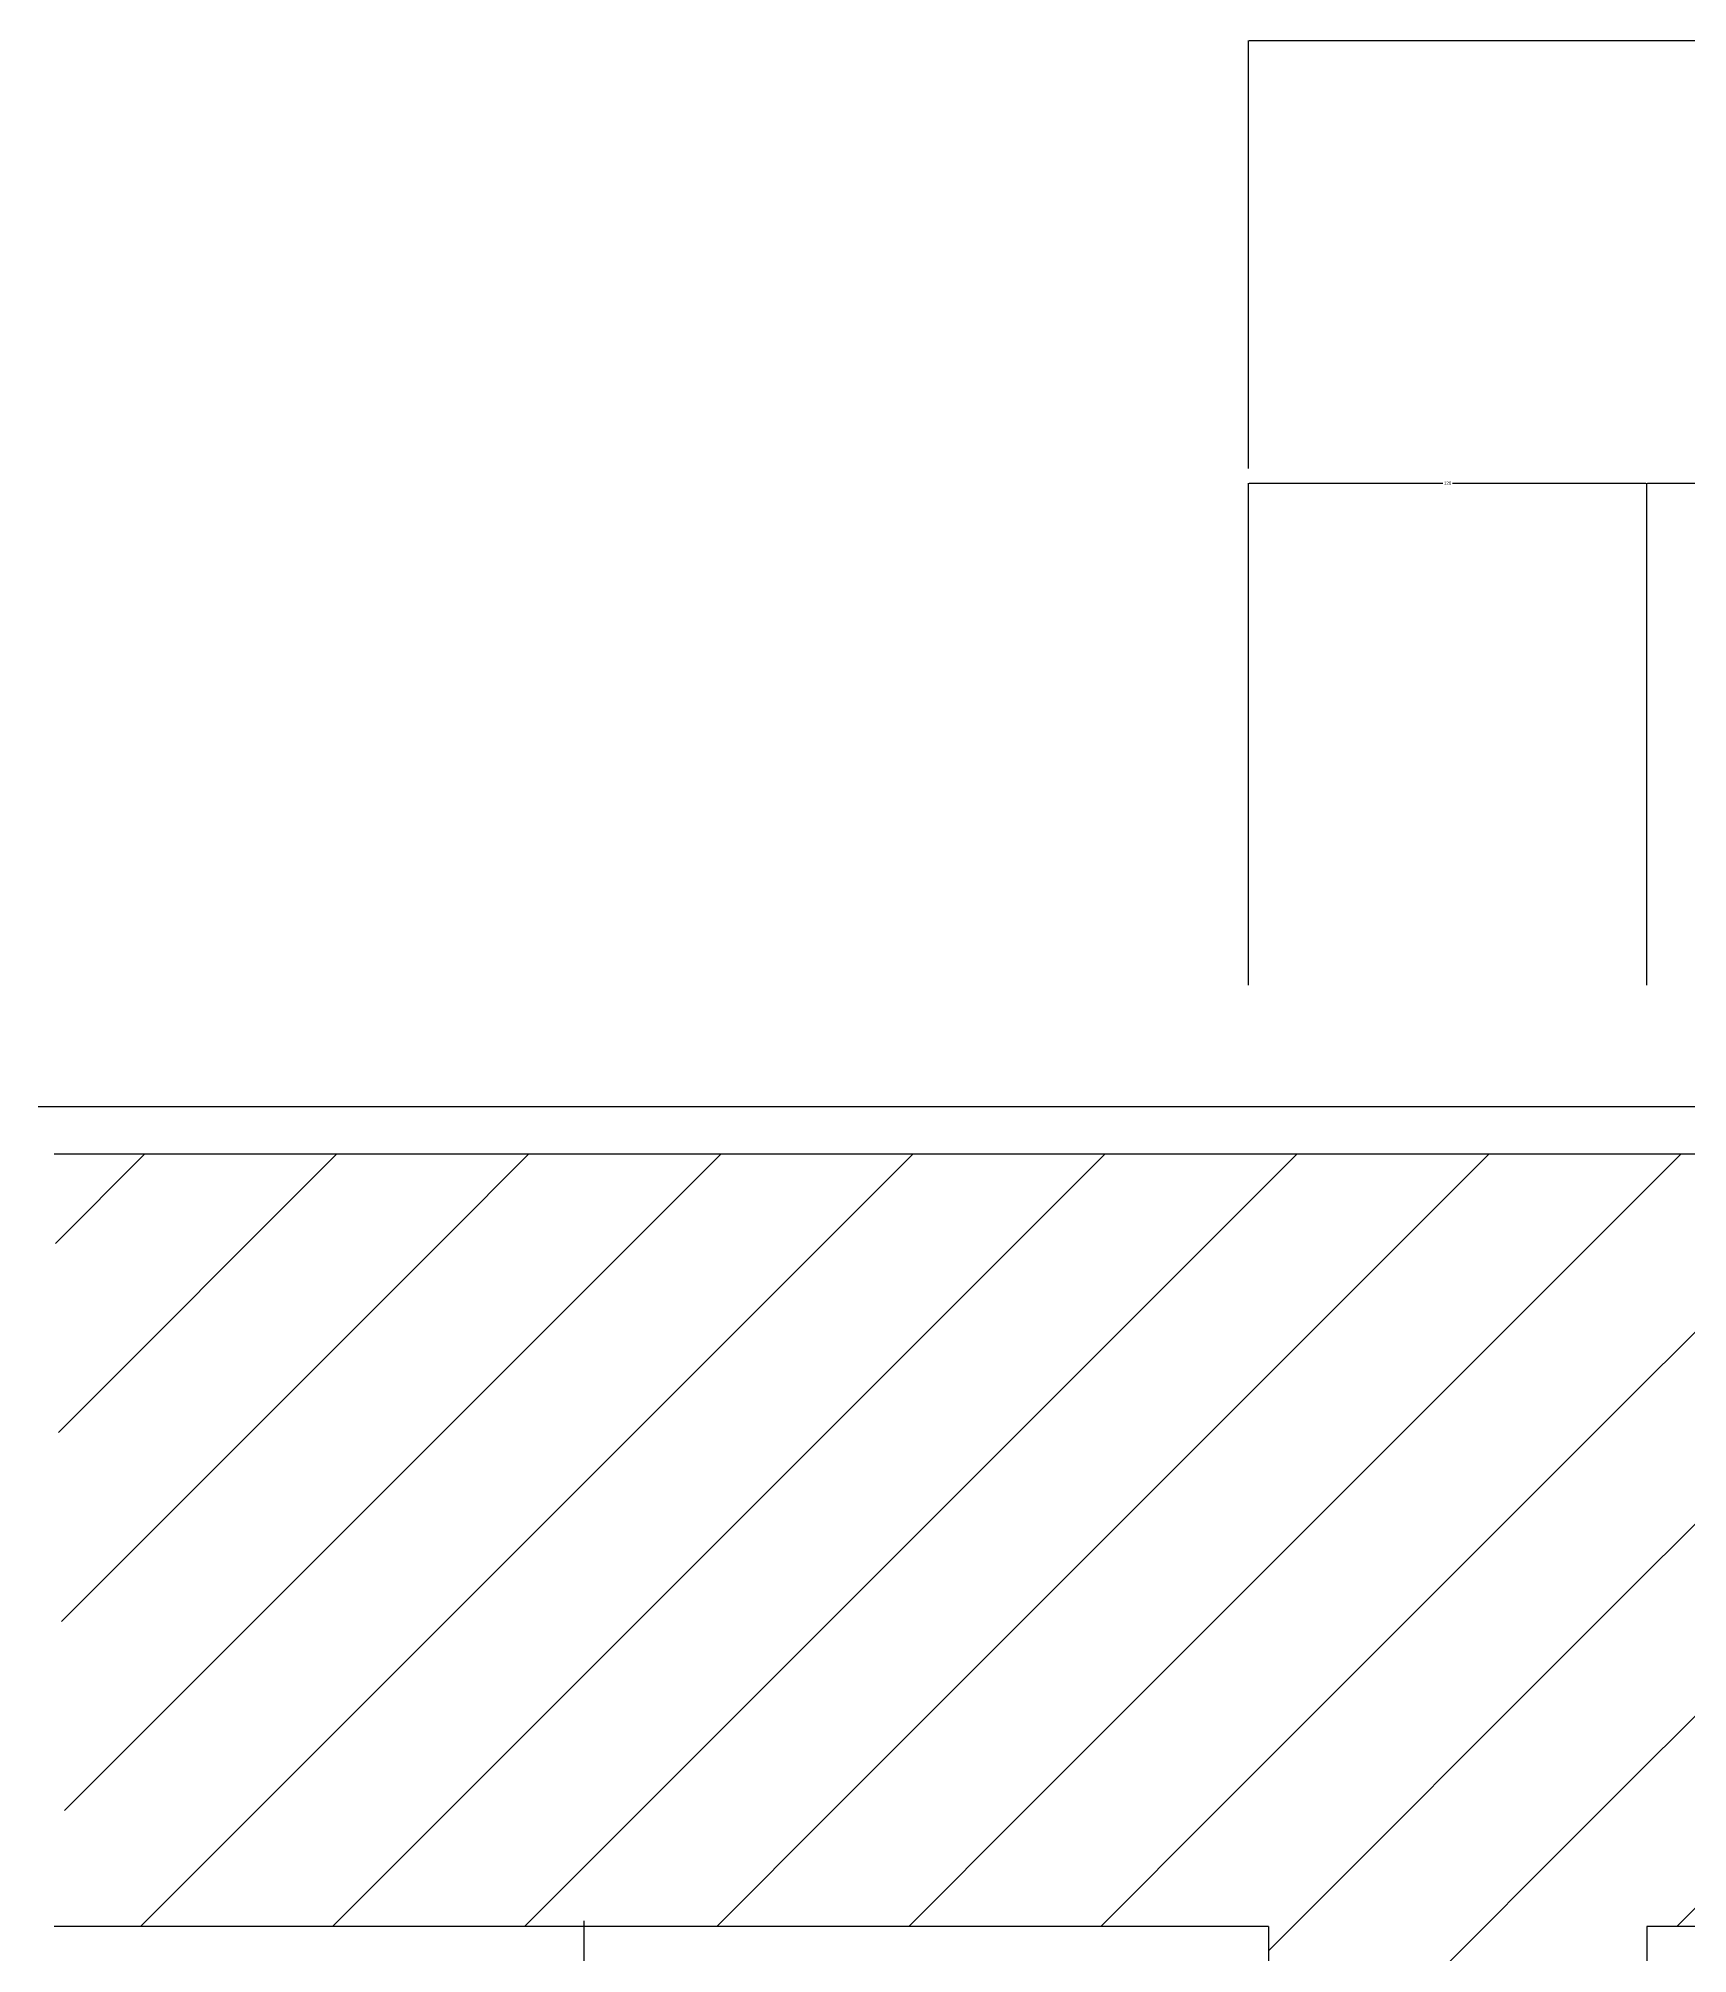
# Model space of a CAD drawing. Header units: metres. Extents: x 6930 to 10272, y 19098 to 20968.
# Drawn here: x 8975 to 9491, y 20369 to 20968 of the extents above; entities that cross this region are included whole.
import ezdxf

# ---------------------------------------------------------------- set-up
doc = ezdxf.new("R2010")
doc.units = ezdxf.units.M
doc.layers.add('PUB_DIM', color=3, linetype='Continuous')
doc.dimstyles.get("Standard").update_dxf_attribs({"dimtxt": 2.5, "dimasz": 2.5, "dimexe": 1.25, "dimexo": 0.625, "dimtad": 1, "dimcen": 2.5, "dimazin": 3, "dimtfac": 1, "dimtmove": 0, "dimatfit": 3})

# ---------------------------------------------------------------- blocks, each defined once
blk = doc.blocks.new('*D9')
for p, q in [((9477.83, 20672.07), (9477.83, 20828.88)), ((9478.08, 20828.88), (9658.395, 20828.88)), ((9661.395, 20828.88), (9841.71, 20828.88)), ((9841.96, 20667.46), (9841.96, 20828.88))]:
    blk.add_line(p, q)
at = {"layer": 'Defpoints'}
for p in [(9477.83, 20828.88), (9477.83, 20672.07), (9841.96, 20667.46)]:
    blk.add_point(p, dxfattribs=at)
at = {"layer": 'PUB_DIM', "insert": (9659.895, 20828.88), "char_height": 1, "attachment_point": 5}
blk.add_mtext('370', dxfattribs=at)
blk = doc.blocks.new('*D10')
for p, q in [((9353.37, 20833.43), (9353.37, 20967.19)), ((9353.62, 20967.19), (9656.09, 20967.19)), ((9659.09, 20967.19), (9961.56, 20967.19)), ((9961.81, 20838.04), (9961.81, 20967.19))]:
    blk.add_line(p, q)
at = {"layer": 'Defpoints'}
for p in [(9353.37, 20967.19), (9961.81, 20838.04), (9353.37, 20833.43)]:
    blk.add_point(p, dxfattribs=at)
at = {"layer": 'PUB_DIM', "insert": (9657.59, 20967.19), "char_height": 1, "attachment_point": 5}
blk.add_mtext('610', dxfattribs=at)
blk = doc.blocks.new('*D11')
for p, q in [((9145.77, 20379.68), (9145.77, 20096.16)), ((9145.52, 20096.16), (9145.27, 20096.16)), ((9145.77, 19812.64), (9145.77, 20096.16)), ((9145.77, 20096.16), (9145.77, 20096.16)), ((9146.02, 20096.16), (9146.27, 20096.16))]:
    blk.add_line(p, q)
at = {"layer": 'Defpoints'}
for p in [(9145.77, 20379.68), (9145.77, 20096.16), (9145.77, 19812.64)]:
    blk.add_point(p, dxfattribs=at)
at = {"layer": 'PUB_DIM', "insert": (9145.77, 20097.285), "char_height": 1, "attachment_point": 5}
blk.add_mtext('560', dxfattribs=at)
blk = doc.blocks.new('*D12')
for p, q in [((9353.37, 20672.07), (9353.37, 20828.88)), ((9353.62, 20828.88), (9414.1, 20828.88)), ((9417.1, 20828.88), (9477.58, 20828.88)), ((9477.83, 20672.07), (9477.83, 20828.88))]:
    blk.add_line(p, q)
at = {"layer": 'Defpoints'}
for p in [(9353.37, 20828.88), (9353.37, 20672.07), (9477.83, 20672.07)]:
    blk.add_point(p, dxfattribs=at)
at = {"layer": 'PUB_DIM', "insert": (9415.6, 20828.88), "char_height": 1, "attachment_point": 5}
blk.add_mtext('120', dxfattribs=at)

msp = doc.modelspace()

# ---------------------------------------------------------------- linework, layer by layer
for p, q in [((8975.28, 20634.07), (9985.36, 20634.07)), ((8980.63, 20591.33), (9008.59, 20619.3)), ((8982.9, 20533.6), (9068.59, 20619.3)), ((9102.9, 20593.6), (9128.59, 20619.3)), ((9102.9, 20533.6), (9188.59, 20619.3)), ((9162.9, 20533.6), (9248.59, 20619.3)), ((9222.9, 20533.6), (9308.59, 20619.3)), ((9342.9, 20593.6), (9368.59, 20619.3)), ((9342.9, 20533.6), (9428.59, 20619.3)), ((9402.9, 20533.6), (9488.59, 20619.3)), ((9462.9, 20533.6), (9548.59, 20619.3)), ((8982.9, 20473.6), (9102.9, 20593.6)), ((9102.9, 20593.6), (9102.9, 20593.6)), ((9222.9, 20473.6), (9342.9, 20593.6)), ((9342.9, 20593.6), (9342.9, 20593.6)), ((9462.9, 20473.6), (9582.9, 20593.6)), ((8981.58, 20532.28), (8982.9, 20533.6)), ((8982.9, 20533.6), (8982.9, 20533.6)), ((8983.49, 20414.19), (9102.9, 20533.6)), ((9042.9, 20413.6), (9162.9, 20533.6)), ((9102.9, 20413.6), (9222.9, 20533.6)), ((9102.9, 20533.6), (9102.9, 20533.6)), ((9162.9, 20533.6), (9162.9, 20533.6)), ((9222.9, 20413.6), (9342.9, 20533.6)), ((9222.9, 20533.6), (9222.9, 20533.6)), ((9282.9, 20413.6), (9402.9, 20533.6)), ((9342.9, 20413.6), (9462.9, 20533.6)), ((9342.9, 20533.6), (9342.9, 20533.6)), ((9402.9, 20533.6), (9402.9, 20533.6)), ((9462.9, 20413.6), (9582.9, 20533.6)), ((9462.9, 20533.6), (9462.9, 20533.6)), ((8982.53, 20473.24), (8982.9, 20473.6)), ((8982.9, 20473.6), (8982.9, 20473.6)), ((9127.23, 20377.93), (9222.9, 20473.6)), ((9222.9, 20473.6), (9222.9, 20473.6)), ((9359.6, 20370.31), (9462.9, 20473.6)), ((9462.9, 20473.6), (9462.9, 20473.6)), ((9007.23, 20377.93), (9042.9, 20413.6)), ((9042.9, 20413.6), (9042.9, 20413.6)), ((9067.23, 20377.93), (9102.9, 20413.6)), ((9102.9, 20413.6), (9102.9, 20413.6)), ((9187.23, 20377.93), (9222.9, 20413.6)), ((9222.9, 20413.6), (9222.9, 20413.6)), ((9247.23, 20377.93), (9282.9, 20413.6)), ((9282.9, 20413.6), (9282.9, 20413.6)), ((9307.23, 20377.93), (9342.9, 20413.6)), ((9342.9, 20413.6), (9342.9, 20413.6)), ((9359.6, 20310.31), (9462.9, 20413.6)), ((9462.9, 20413.6), (9462.9, 20413.6)), ((9487.23, 20377.93), (9522.9, 20413.6))]:
    msp.add_line(p, q)
for points in [[(8980.2, 20619.3), (9965.65, 20619.3), (9965.65, 20377.93), (9477.86, 20377.93), (9477.86, 19816.4), (9847.4, 19816.4), (9847.4, 19934.62), (9965.65, 19934.62), (9965.65, 19693.25), (10212.01, 19693.25)], [(9359.6, 20377.93), (8980.2, 20377.93)], [(9359.6, 20377.93), (9359.6, 19520.85)]]:
    msp.add_lwpolyline(points)

# ---------------------------------------------------------------- dimensions: what is measured, and where the dimension line sits
at = {"layer": 'PUB_DIM'}
for base, p1, p2, text, picture, middle in [((9353.37, 20967.19), (9353.37, 20833.43), (9961.81, 20838.04), '610', '*D10', (9657.59, 20967.19)), ((9353.37, 20828.88), (9353.37, 20672.07), (9477.83, 20672.07), '120', '*D12', (9415.6, 20828.88)), ((9477.83, 20828.88), (9477.83, 20672.07), (9841.96, 20667.46), '370', '*D9', (9659.895, 20828.88)), ((9145.77, 20096.16), (9145.77, 19812.64), (9145.77, 20379.68), '560', '*D11', (9145.77, 20097.285))]:
    dim = msp.add_linear_dim(base=base, p1=p1, p2=p2, text=text, dimstyle='Standard', dxfattribs=at)
    dim.commit()
    dim.dimension.update_dxf_attribs({"geometry": picture, "text_midpoint": middle})

doc.saveas('drawing.dxf')
